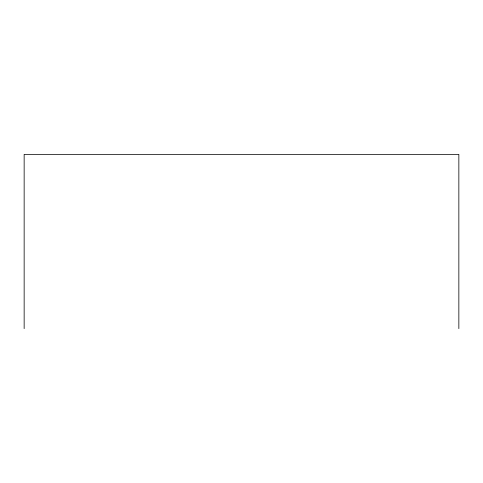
<?xml version="1.0" encoding="UTF-8"?>
<svg xmlns="http://www.w3.org/2000/svg" width="483" height="483" viewBox="0 0 483 483"><rect width="100%" height="100%" fill="white"/><g stroke="black" fill="none" stroke-linecap="round" stroke-linejoin="round"><path stroke-width="0.72" d="M458.85 328.627L458.85 154.373L24.15 154.373L24.15 328.627"/></g></svg>
